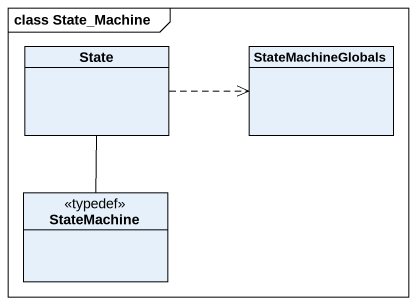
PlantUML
@startuml
mainframe class State_Machine
hide circle
hide empty members
class "State" as State_
class StateMachineGlobals
class StateMachine <<typedef>>
State_ .right.> StateMachineGlobals
StateMachine -up- State_
@enduml
